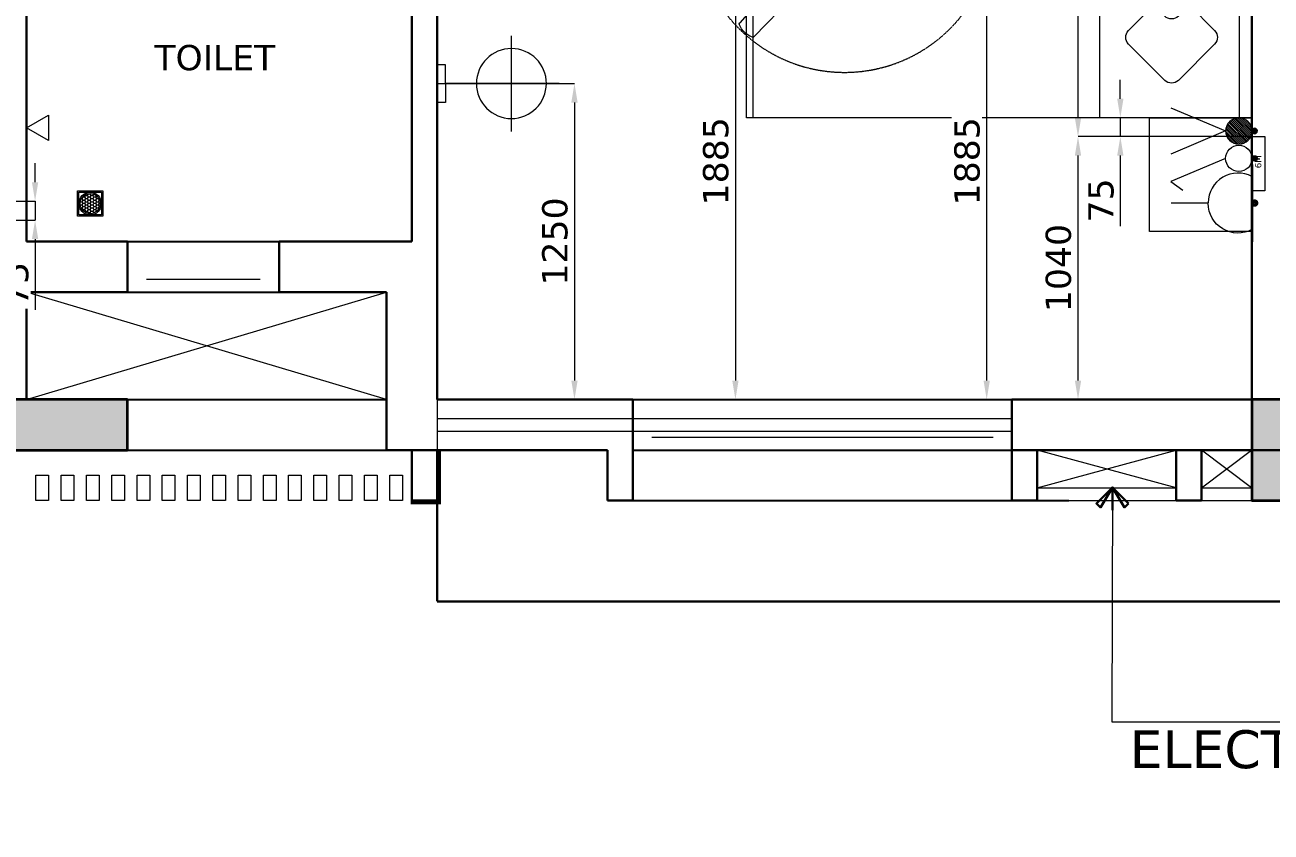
# Model space of a CAD drawing. Header units: millimetres. Extents: x -30632 to 770158, y -190968 to 78143.
# Drawn here: x 48398 to 53329, y -57149 to -53955 of the extents above; entities that cross this region are included whole.
import ezdxf

# ---------------------------------------------------------------- set-up
doc = ezdxf.new("R2010")
doc.units = ezdxf.units.MM
doc.linetypes.add('Hidden', pattern=[3, 2, -1])
doc.layers.get('0').update_dxf_attribs({"color": 8})
doc.layers.get('Defpoints').update_dxf_attribs({"color": 8})
for name, color, linetype, lineweight in [('A-ANINI-ROOM TEXT', 8, 'Continuous', 9), ('A-ANNO-DIMS', 3, 'Continuous', 9), ('A-ANNO-LEDR', 8, 'Continuous', 9), ('A-ANNO-TEXT', 8, 'Continuous', 9), ('A-CUT-BELW', 8, 'Continuous', 15), ('A-ELEV-0.2', 8, 'Continuous', 25), ('A-FIXT', 8, 'Continuous', 13), ('A-FLOR-OTLN-HIDN', 8, 'Hidden', 30), ('A-FURN', 52, 'Continuous', 9), ('A-GLAZ', 8, 'Continuous', 13), ('A-HTCH-1', 10, 'Continuous', 9), ('A-METL', 8, 'Continuous', 15), ('A-PLMB-FIXT', 8, 'Continuous', 15), ('A-STRU-CONC', 8, 'Continuous', 35), ('A-STRU-CONC-HATH', 8, 'Continuous', 9), ('A-WALL', 8, 'Continuous', 30), ('A-WALL-BRCK', 8, 'Continuous', 30), ('A-WINW', 8, 'Continuous', 15), ('A-XREF', 8, 'Continuous', 13), ('E_MAPLE_BACK BOX', 42, 'Continuous', 0), ('E_MAPLE_LIGHTING', 5, 'Continuous', 0), ('E_MAPLE_POWER', 6, 'Continuous', 0), ('PS-FT', 8, 'Continuous', 0)]:
    doc.layers.add(name, color=color, linetype=linetype, lineweight=lineweight)
doc.styles.get("Standard").update_dxf_attribs({"font": 'verdana.ttf'})
doc.dimstyles.new('DIM-050', dxfattribs={"dimscale": 50, "dimtxt": 2, "dimasz": 1.5, "dimexe": 0, "dimexo": 0, "dimgap": 0.5, "dimtad": 1, "dimdec": 0, "dimzin": 0, "dimdsep": 46, "dimtxsty": 'Standard', "dimblk": 'TAG-DIM-ARROW', "dimcen": 1, "dimclre": 8, "dimclrt": 7, "dimadec": 0, "dimazin": 0, "dimtfac": 1, "dimtdec": 0, "dimtmove": 0, "dimatfit": 3, "dimldrblk": 'TAG-LED-ARROW', "dimfxl": 1, "dimtfill": 1, "dimtolj": 1, "dimtzin": 0, "dimlwd": -1, "dimlwe": 5, "dimarcsym": 0})
doc.dimstyles.new('DIM-75', dxfattribs={"dimscale": 60, "dimtxt": 2, "dimasz": 1.5, "dimexe": 0, "dimexo": 0, "dimgap": 0.5, "dimtad": 1, "dimdec": 0, "dimzin": 0, "dimdsep": 46, "dimtxsty": 'Standard', "dimblk": 'TAG-DIM-ARROW', "dimcen": 1, "dimclre": 8, "dimclrt": 7, "dimadec": 0, "dimazin": 0, "dimtfac": 1, "dimtdec": 0, "dimtmove": 0, "dimatfit": 3, "dimldrblk": 'TAG-LED-ARROW', "dimfxl": 1, "dimtfill": 1, "dimtolj": 1, "dimtzin": 0, "dimlwd": -1, "dimlwe": 5, "dimarcsym": 0})
pattern_1 = [(135, (-4513790024.333507, 856612218.284361), (9.575083892991866, 9.575083892991874), [])]

# ---------------------------------------------------------------- blocks, each defined once
blk = doc.blocks.new('*U38')
at = {"layer": 'A-WINW'}
blk.add_line((75.00000000000023, 100), (525.0000000000041, 100), dxfattribs=at)
blk = doc.blocks.new('FLOOR TROP TYP')
at = {"layer": 'PS-FT', "ltscale": 15, "extrusion": (-0.01342485600125142, 0.02316445741250883, 0.9996415263253772)}
h = blk.add_hatch(dxfattribs=at)
h.set_pattern_fill('HONEY', color=256, scale=57.38175684707242, angle=149.8968456267609, style=0)
h.set_pattern_definition([(149.8968456267609, (-857011.5245696043, 1006604.147839829), (-12.42349463755766, 0.02236710182201948), [7.172719605884052, -14.34543921176811]), (269.8968456267609, (-857011.5245696043, 1006604.147839829), (6.192376840391923, -10.77024551081568), [7.172719605884048, -14.34543921176811]), (209.8968456267607, (-857011.5245696043, 1006604.147839829), (-6.231117797165731, -10.74787840899366), [-14.34543921176811, 7.172719605884053])])
edge = h.paths.add_edge_path()
edge.add_arc((-106.4493394157125, 119.4255665091332), 39.98268112024692, 0, 360)
at = {"layer": 'A-PLMB-FIXT'}
for points in [[(101.9979999999996, 0), (201.9979999999996, 0), (201.9979999999996, -100), (101.9979999999996, -100)], [(106.9979999999996, -5), (196.9979999999996, -5), (196.9979999999996, -95), (106.9979999999996, -95)]]:
    blk.add_lwpolyline(points, close=True, dxfattribs=at)
for radius in [45, 40]:
    blk.add_circle((151.9979999999996, -50), radius, dxfattribs=at)
blk = doc.blocks.new('P-SHOWER-flat-1')
at = {"layer": 'A-PLMB-FIXT'}
for p, q in [((-50, 86.60254037844425), (0, 0)), ((0, 0), (50, 86.60254037844425))]:
    blk.add_line(p, q, dxfattribs=at)
blk.add_lwpolyline([(50, 86.60254037844425), (-50, 86.60254037844425)], dxfattribs=at)
blk = doc.blocks.new('*U40')
at = {"layer": 'A-WINW'}
blk.add_line((75.00000000000023, 100), (1424.999999434982, 100), dxfattribs=at)
blk = doc.blocks.new('TAG-DIM-ARROW')
for p, q in [((-0.9999999989813659, 0), (0, 0)), ((0, -0.499999999490683), (0, 0.499999999490683))]:
    blk.add_line(p, q)
at = {"lineweight": 20}
blk.add_line((-0.3535533902322641, -0.3535533902322641), (0.3535533902322641, 0.3535533902322641), dxfattribs=at)
blk = doc.blocks.new('TAG-LED-ARROW')
blk.add_line((0, 0), (-0.9999999989813659, 0))
blk.add_lwpolyline([(-0.7071067811865478, -0.7071067811865478), (-2.775557561562891e-17, -2.775557561562891e-17), (-0.7071067811865478, 0.7071067811865478), (-0.8838834764827299, 0.5303300858903656), (-2.775557561562891e-17, -2.775557561562891e-17), (-0.8838834764827299, -0.5303300858903656)], close=True)
blk = doc.blocks.new('SECOND floo column')
at = {"layer": 'A-STRU-CONC-HATH'}
h = blk.add_hatch(color=256, dxfattribs=at)
h.dxf.hatch_style = 1
h.paths.add_polyline_path([(4600, 199.9999998025596), (4000, 199.9999998025596), (4000, -1.974403858184814e-07), (4600, -1.974403858184814e-07)])
h = blk.add_hatch(color=256, dxfattribs=at)
h.dxf.hatch_style = 1
h.paths.add_polyline_path([(9450, 200.0000000465661), (9050, 200.0000000465661), (9050, -200.0000001974404), (9452, -200.0000001974404)])
at = {"layer": 'A-STRU-CONC'}
for points in [[(4600, 199.9999998025596), (4000, 199.9999998025596), (4000, -1.974403858184814e-07), (4600, -1.974403858184814e-07), (4600, 199.9999998025596)], [(9450, 199.9999998025596), (9050, 199.9999998025596), (9050, -200.0000001974404), (9450, -200.0000001974404), (9450, 199.9999998025596)]]:
    blk.add_lwpolyline(points, dxfattribs=at)
blk = doc.blocks.new('G$CCB56F56B')
at = {"layer": 'A-FURN'}
for p, q in [((770, -50.72727272726661), (-770, -50.72727272727752)), ((-770.0000000000009, -602.6868920303659), (396.6860597975747, -602.6868920303687)), ((-770.0000000000036, -1974.636363636366), (770.0000000000036, -1974.636363636355))]:
    blk.add_line(p, q, dxfattribs=at)
for points in [[(-1220, 2.728484105318785e-12), (-1220, -405.8181818181738), (-770.0000000000009, -405.8181818181738), (-770.0000000000009, 1.818989403545856e-12)], [(-770, 1.818989403545856e-12), (-770.0000000000036, -1999.999999999998), (770.0000000000036, -2000.000000000002), (770, -1.818989403545856e-12)], [(770, -1.818989403545856e-12), (770.0000000000064, -405.8181818181783), (1220.000000000006, -405.8181818181783), (1220.000000000006, -2.728484105318785e-12)], [(770.0000000000055, -976.000832232794), (396.6860597975738, -976.000832232794), (396.6860597975738, -602.6868920303687)]]:
    blk.add_lwpolyline(points, close=True, dxfattribs=at)
for points in [[(-324.7535829539675, -247.9749010589139), (-424.9461934110623, -147.7822911112735, 0.4142135623730951), (-478.7505912158849, -147.782291111288), (-622.2289849330818, -291.2606852977169, 0.4142135619351969), (-622.2289848928458, -345.0650830623181), (-478.7505907064233, -488.5434772085273, 0.4142135623730951), (-424.9461929016006, -488.5434772085273), (-324.753582953982, -388.3508672609159)], [(-112.802060410675, -205.7368059021537), (-170.7565759526515, -147.7822909983215, 0.4142135615615351), (-224.5609736829392, -147.7822911497051), (-368.0393672533364, -291.2606853078751, 0.4142135618245931), (-368.0393672029431, -345.065083062319), (-224.5609730063561, -488.5434772085273, 0.4142135623730951), (-170.7565752015335, -488.5434772085428), (-112.8020604106614, -430.5889624176634)], [(393.8135539788491, -200.0289552052864), (341.5668901359313, -147.7822911112753, 0.4142135623730951), (287.7624923310941, -147.7822911112753), (144.2840979734383, -291.2606856250059, 0.4142135625889188), (144.2840979536186, -345.0650834496482), (287.7624920800072, -488.5434772085291, 0.4142135623730951), (341.5668898848298, -488.5434772085291), (393.8135539788482, -436.296813114518)]]:
    blk.add_lwpolyline(points, format="xyb", dxfattribs=at)
for points in [[(-198.325939740932, -345.065083062319), (-54.84754562177568, -488.5434771845903, 0.4142135626120727), (-1.043147794994184, -488.5434771666041), (142.4352463312416, -345.065082809364, 0.4142135623730951), (142.4352463312416, -291.2606850045267), (-1.043147497326572, -147.7822910713439, 0.4142135621556738), (-54.84754528217672, -147.7822910913092), (-198.3259397158517, -291.2606852324234, 0.4142135626461301)], [(302.5818239266291, -345.0650828093649), (446.0602183774236, -488.5434771677255, 0.4142135625999332), (499.8646162030918, -488.5434771868322), (643.3430100129326, -345.0650830623217, 0.414213562492456), (643.343010001975, -291.2606852465415), (499.8646157188487, -147.7822910913101, 0.4142135621556688), (446.0602179339912, -147.7822910713448), (302.5818239266291, -291.2606850045131, 0.4142135623730951)]]:
    blk.add_lwpolyline(points, format="xyb", close=True, dxfattribs=at)
blk = doc.blocks.new('TWO WAY SINGLE POLE SWITCH')
at = {"linetype": 'Continuous', "ltscale": 0.25}
h = blk.add_hatch(dxfattribs=at)
h.set_pattern_fill('ANSI31', color=8, scale=4.264949134591897, angle=180, style=0)
h.set_pattern_definition(pattern_1)
h.paths.add_polyline_path([(-130.2764182442734, 130.2748099166056, -1), (130.2732016160553, 130.2748099166056, -0.4142100561115491), (-4.87756697112e-05, 1.3387762e-09, 2.92531144193e-05), (-0.0031678525483585, 1.3387762e-09, -0.4142100561115491)])
at = {"ltscale": 0.25}
blk.add_hatch(color=8, dxfattribs=at).paths.add_polyline_path([(-26.6575404202049, -26.65593204269681, -0.4141964263992321), (-0.0031678525483585, 1.3387762e-09, 5.9855702819e-06), (-4.87756697112e-05, 1.3387762e-09, -0.4141964263992321), (26.6543237721271, -26.65593204269681, -0.9999999999999998)])
at = {"linetype": 'Continuous', "ltscale": 0.25}
for p, q in [((-229.2116044913673, 801.3024524019929), (-0.001608296413905919, 260.5496198431356)), ((-0.001608296413905919, 260.5496198431356), (229.2083878532285, 801.3024524020148))]:
    blk.add_line(p, q, dxfattribs=at)
blk.add_circle((-0.0016083190748759, 130.2748099166056), 130.2748099265334, dxfattribs=at)
at = {"ltscale": 0.25}
blk.add_circle((-0.0016083190748759, -26.65593204269681), 26.65593209119937, dxfattribs=at)
blk = doc.blocks.new('16A DOUBLE POLE SWITCH')
at = {"linetype": 'Continuous', "ltscale": 0.25}
h = blk.add_hatch(dxfattribs=at)
h.set_pattern_fill('ANSI31', color=8, scale=4.264949134591897, angle=180, style=0)
h.set_pattern_definition(pattern_1)
h.paths.add_polyline_path([(-130.2764182442734, 130.2748099166056, -1), (130.2732016160553, 130.2748099166056, -0.4142100561115491), (-4.87756697112e-05, 1.3387762e-09, 2.92531144193e-05), (-0.0031678525483585, 1.3387762e-09, -0.4142100561115491)])
at = {"ltscale": 0.25}
blk.add_hatch(color=8, dxfattribs=at).paths.add_polyline_path([(-26.6575404202049, -26.65593204269681, -0.4141964263992321), (-0.0031678525483585, 1.3387762e-09, 5.9855702819e-06), (-4.87756697112e-05, 1.3387762e-09, -0.4141964263992321), (26.6543237721271, -26.65593204269681, -0.9999999999999998)])
at = {"linetype": 'Continuous', "ltscale": 0.25}
for p, q in [((-229.2116044913419, 801.3024524020148), (-313.9050180431732, 683.3600541372216)), ((-0.0016083190748759, 260.5496197896719), (-229.2116044913419, 801.3024524020148))]:
    blk.add_line(p, q, dxfattribs=at)
blk.add_circle((-0.0016083190748759, 130.2748099166056), 130.2748099265334, dxfattribs=at)
at = {"ltscale": 0.25}
blk.add_circle((-0.0016083190748759, -26.65593204269681), 26.65593209119937, dxfattribs=at)
blk = doc.blocks.new('6A 5PIN  UNIVERSAL SWITCHED SOCKET OUTLET')
blk.add_line((-3.77591884e-08, 433.725708341575, 0.000174382711802), (-3.77591884e-08, 800, 0.0003216460697479))
at = {"elevation": 2.8940983011e-06}
for points in [[(-262.0305560251848, 0, -0.5638528864857931), (-2.981579537913553, 433.7241998500637)], [(262.0305559503205, 2.778549e-10, 0.5638528864857931), (2.981579462589373, 433.7241998500668)]]:
    blk.add_lwpolyline(points, format="xyb", dxfattribs=at)
at = {"const_width": 26.66666666666666}
blk.add_lwpolyline([(383.8309589366186, 0), (-383.8309589366078, 0)], dxfattribs=at)
at = {"const_width": 38.39999999992889, "elevation": 1.07215356592e-05}
blk.add_lwpolyline([(-1.9614769e-09, -43.9909336606506, 1), (-1.9614769e-09, -9.342399672643898, 1)], format="xyb", close=True, dxfattribs=at)
blk = doc.blocks.new('6M BOX')
at = {"linetype": 'Continuous'}
blk.add_lwpolyline([(-0.0004454974769175, 51.00017344769547), (-0.0004454974769175, 0.000173447695488), (-214.2004454974769, 0.000173447695488), (-214.2004454974769, 51.00017344769547)], close=True, dxfattribs=at)
at = {"linetype": 'Continuous', "insert": (-125.0454200987988, 39.08866389027571), "char_height": 25, "width": 34.47151738109642, "attachment_point": 1}
blk.add_mtext('6M', dxfattribs=at)
blk = doc.blocks.new('*D310')
at = {"layer": 'A-HTCH-1', "color": 7}
for p, q in [((52732.62779038109, -54247.02747362909), (52732.62779038109, -54172.02747362909)), ((52732.62779038109, -54322.02747362909), (52732.62779038109, -54397.02747362909)), ((52732.62779038109, -54472.02747362909), (52732.62779038109, -54751.82935408577))]:
    blk.add_line(p, q, dxfattribs=at)
at = {"layer": 'A-HTCH-1', "color": 7, "lineweight": 5}
for p, q in [((53202.79794152446, -54322.02747362909), (52732.62779038109, -54322.02747362909)), ((53202.7979318618, -54397.02747362909), (52732.62779038109, -54397.02747362909))]:
    blk.add_line(p, q, dxfattribs=at)
at = {"layer": 'A-HTCH-1', "color": 7}
for points in [[(52720.12779038109, -54247.02747362909), (52745.12779038109, -54247.02747362909), (52732.62779038109, -54322.02747362909)], [(52745.12779038109, -54472.02747362909), (52720.12779038109, -54472.02747362909), (52732.62779038109, -54397.02747362909)]]:
    blk.add_solid(points, dxfattribs=at)
at = {"layer": 'Defpoints', "color": 0}
for p in [(53202.79794152446, -54322.02747362909), (52732.62779038109, -54397.02747362909), (53202.7979318618, -54397.02747362909)]:
    blk.add_point(p, dxfattribs=at)
at = {"layer": 'A-HTCH-1', "color": 7, "insert": (52656.58682328909, -54649.42841385743), "char_height": 100, "attachment_point": 5, "rotation": 90, "bg_fill": 3, "box_fill_scale": 1.1, "bg_fill_color": 257, "bg_fill_transparency": 0}
blk.add_mtext('\\A1;75', dxfattribs=at)
blk = doc.blocks.new('*D314')
at = {"layer": 'A-HTCH-1', "color": 7}
for p, q in [((48437.68169207082, -54577.52737836099), (48437.68169207082, -54502.52737836099)), ((48437.68169207082, -54652.52737836099), (48437.68169207082, -54727.52362812775)), ((48437.68169207082, -54802.52362812775), (48437.68169207082, -55082.32550858444))]:
    blk.add_line(p, q, dxfattribs=at)
at = {"layer": 'A-HTCH-1', "color": 7, "lineweight": 5}
for p, q in [((48203.7986893484, -54652.52737836099), (48437.68169207082, -54652.52737836099)), ((48203.04867540105, -54727.52362812775), (48437.68169207082, -54727.52362812775))]:
    blk.add_line(p, q, dxfattribs=at)
at = {"layer": 'A-HTCH-1', "color": 7}
for points in [[(48425.18169207082, -54577.52737836099), (48450.18169207082, -54577.52737836099), (48437.68169207082, -54652.52737836099)], [(48450.18169207082, -54802.52362812775), (48425.18169207082, -54802.52362812775), (48437.68169207082, -54727.52362812775)]]:
    blk.add_solid(points, dxfattribs=at)
at = {"layer": 'Defpoints', "color": 0}
for p in [(48203.7986893484, -54652.52737836099), (48203.04867540105, -54727.52362812775), (48437.68169207082, -54727.52362812775)]:
    blk.add_point(p, dxfattribs=at)
at = {"layer": 'A-HTCH-1', "color": 7, "insert": (48361.64072497882, -54979.92456835609), "char_height": 100, "attachment_point": 5, "rotation": 90, "bg_fill": 3, "box_fill_scale": 1.1, "bg_fill_color": 257, "bg_fill_transparency": 0}
blk.add_mtext('\\A1;75', dxfattribs=at)
blk = doc.blocks.new('*D319')
at = {"layer": 'A-HTCH-1', "color": 7, "lineweight": 5}
for p, q in [((53253.79850651687, -54397.02761512937), (52565.20580867325, -54397.02761512937)), ((53253.7986893484, -55437.027378361), (52565.20580867325, -55437.027378361))]:
    blk.add_line(p, q, dxfattribs=at)
at = {"layer": 'A-HTCH-1', "color": 7}
blk.add_line((52565.20580867325, -55362.027378361), (52565.20580867325, -54472.02761512937), dxfattribs=at)
for points in [[(52577.70580867325, -54472.02761512937), (52552.70580867325, -54472.02761512937), (52565.20580867325, -54397.02761512937)], [(52552.70580867325, -55362.027378361), (52577.70580867325, -55362.027378361), (52565.20580867325, -55437.027378361)]]:
    blk.add_solid(points, dxfattribs=at)
at = {"layer": 'Defpoints', "color": 0}
for p in [(52565.20580867325, -54397.02761512937), (53253.79850651687, -54397.02761512937), (53253.7986893484, -55437.027378361)]:
    blk.add_point(p, dxfattribs=at)
at = {"layer": 'A-HTCH-1', "color": 7, "insert": (52488.15745407285, -54917.02749674518), "char_height": 100, "attachment_point": 5, "rotation": 90, "bg_fill": 3, "box_fill_scale": 1.1, "bg_fill_color": 257, "bg_fill_transparency": 0}
blk.add_mtext('\\A1;1040', dxfattribs=at)
blk = doc.blocks.new('*D320')
at = {"layer": 'A-HTCH-1', "color": 7, "lineweight": 5}
for p, q in [((53253.7986808608, -52707.02716887399), (52565.20580867316, -52707.02716887399)), ((53253.7986893484, -54397.02761512988), (52565.20580867316, -54397.02761512988))]:
    blk.add_line(p, q, dxfattribs=at)
at = {"layer": 'A-HTCH-1', "color": 7}
blk.add_line((52565.20580867316, -54322.02761512988), (52565.20580867316, -52782.02716887399), dxfattribs=at)
for points in [[(52577.70580867316, -52782.02716887399), (52552.70580867316, -52782.02716887399), (52565.20580867316, -52707.02716887399)], [(52552.70580867316, -54322.02761512988), (52577.70580867316, -54322.02761512988), (52565.20580867316, -54397.02761512988)]]:
    blk.add_solid(points, dxfattribs=at)
at = {"layer": 'Defpoints', "color": 0}
for p in [(52565.20580867316, -52707.02716887399), (53253.7986808608, -52707.02716887399), (53253.7986893484, -54397.02761512988)]:
    blk.add_point(p, dxfattribs=at)
at = {"layer": 'A-HTCH-1', "color": 7, "insert": (52488.15745407276, -53552.02739200194), "char_height": 100, "attachment_point": 5, "rotation": 90, "bg_fill": 3, "box_fill_scale": 1.1, "bg_fill_color": 257, "bg_fill_transparency": 0}
blk.add_mtext('\\A1;1690', dxfattribs=at)
blk = doc.blocks.new('*D322')
at = {"layer": 'A-HTCH-1', "color": 7, "lineweight": 5}
for p, q in [((53253.7986799658, -53552.02716887362), (52203.87142173581, -53552.02716887362)), ((53253.7986893484, -55437.027378361), (52203.87142173581, -55437.027378361))]:
    blk.add_line(p, q, dxfattribs=at)
at = {"layer": 'A-HTCH-1', "color": 7}
blk.add_line((52203.87142173581, -55362.027378361), (52203.87142173581, -53627.02716887362), dxfattribs=at)
for points in [[(52216.37142173581, -53627.02716887362), (52191.37142173581, -53627.02716887362), (52203.87142173581, -53552.02716887362)], [(52191.37142173581, -55362.027378361), (52216.37142173581, -55362.027378361), (52203.87142173581, -55437.027378361)]]:
    blk.add_solid(points, dxfattribs=at)
at = {"layer": 'Defpoints', "color": 0}
for p in [(52203.87142173581, -53552.02716887362), (53253.7986799658, -53552.02716887362), (53253.7986893484, -55437.027378361)]:
    blk.add_point(p, dxfattribs=at)
at = {"layer": 'A-HTCH-1', "color": 7, "insert": (52126.58801005011, -54494.52727361731), "char_height": 100, "attachment_point": 5, "rotation": 90, "bg_fill": 3, "box_fill_scale": 1.1, "bg_fill_color": 257, "bg_fill_transparency": 0}
blk.add_mtext('\\A1;1885', dxfattribs=at)
blk = doc.blocks.new('CEILING FAN POINT')
at = {"linetype": 'Continuous'}
for p, q in [((-104.6914846310799, 137.1594532365634, 6.85040990843e-05), (-235.9306808259393, 729.5457099661537, 0.0002706278235125)), ((22.08633904201156, 171.1292403894977, 4.08636434224e-05), (-133.4268949646443, 751.5164718551537, 0.000246760397334)), ((3.332733404758299, 114.3405549228937, 3.06403018949e-05), (-5.350180930150599, 146.7458524135595, 4.21363259305e-05)), ((-60.05617843287132, 97.35566134534749, 4.44605297258e-05), (-68.73909276777545, 129.7609588360037, 5.59565537614e-05)), ((114.3405661796055, 3.332347181498333, -3.2478335873e-05), (146.7458343406244, -5.350676613005362, -4.43448984465e-05)), ((171.1293149924358, 22.0857609959603, -4.38816342368e-05), (749.7704625311487, -160.4508792820402, -0.0002633760503861)), ((-100.6881918902695, -54.28404763961679, 1.44028353072e-05), (-124.4105457168427, -78.00632133617046, 1.47733738451e-05)), ((97.3554584850003, -60.05650728363024, -4.50431372021e-05), (129.7607266460193, -68.7395310781435, -5.69096997756e-05)), ((-159.2454386479061, -66.43729245770282, 2.81475934724e-05), (-584.1189108067342, -491.3093294673613, 3.47840342031e-05)), ((-54.28438774724988, -100.6880085271991, -1.19821938528e-05), (-78.00674157381832, -124.4102822237527, -1.16116553149e-05)), ((137.1590996053551, -104.6919479321195, -6.901123689499999e-05), (717.5458057704332, -260.207142388585, -0.0002815444315371)), ((-66.43783036186686, -159.2452142328675, -2.46224648476e-05), (-513.8397817057205, -569.0948306844667, -7.2517731263e-06))]:
    blk.add_line(p, q, dxfattribs=at)
at = {"color": 7, "linetype": 'Hidden', "extrusion": (-2.921070950215595e-07, 2.764882240784403e-07, -0.9999999999999192)}
blk.add_ellipse((0, 0), major_axis=(556.8449564642641, 556.8482460631101, -8.696379975e-06), ratio=0.9999999800992034, start_param=3.141597296281083, end_param=9.42478260346067, dxfattribs=at)
at = {"linetype": 'Continuous', "extrusion": (-2.921070950253326e-07, 2.764882240746413e-07, -0.9999999999999192)}
blk.add_ellipse((-225.7884549312834, 732.2632929350548, 0.0002684165870581681), major_axis=(7.420840882353549, 7.428399894293743, -1.138151783e-07), ratio=0.9999999800868072, start_param=3.665702168792085, end_param=4.819403917814252, dxfattribs=at)
at = {"linetype": 'Continuous', "extrusion": (-2.921070950161525e-07, 2.764882240813113e-07, -0.9999999999999191)}
blk.add_ellipse((-174.9515335943771, 690.8629174790179, 0.0002421200453811285), major_axis=(-88.64984895830032, -18.36720554714914, 2.081693380976381e-05), ratio=0.7729931423893595, start_param=1.035520849774346, end_param=2.106071894722787, dxfattribs=at)
at = {"linetype": 'Continuous', "extrusion": (-2.921070950231662e-07, 2.764882240768595e-07, -0.9999999999999191)}
blk.add_ellipse((-143.5691208592964, 748.7988888862377, 0.0002489716337882987), major_axis=(-7.428706673595987, -7.420533777355388, 1.182877204000001e-07), ratio=0.9999999801508843, start_param=2.51094097733076, end_param=3.664642726918339, dxfattribs=at)
at = {"linetype": 'Continuous', "extrusion": (-2.921070950227459e-07, 2.764882240773032e-07, -0.9999999999999192)}
blk.add_ellipse((-92.01370226292465, 140.5564319526455, 6.57400535181e-05), major_axis=(-9.28273212844657, -9.278820835051436, 1.460672217e-07), ratio=0.9999999800728154, start_param=5.436155495494958, end_param=6.806575051868287, dxfattribs=at)
at = {"linetype": 'Continuous', "extrusion": (-2.921070950214653e-07, 2.764882240785336e-07, -0.9999999999999192)}
blk.add_ellipse((-108.2043883381604, 403.8270169151577, 0.0001432606842758), major_axis=(195.7855353304518, 195.8002549972042, -3.0538791943e-06), ratio=0.9999999800997228, start_param=1.894057610524648, end_param=2.29481115198229, dxfattribs=at)
at = {"linetype": 'Continuous', "extrusion": (-2.921070950207161e-07, 2.764882240792725e-07, -0.9999999999999192)}
blk.add_ellipse((9.408556673880181, 167.7322616733868, 4.36276889887e-05), major_axis=(9.279827823078326, 9.281725455533513, -1.444157601000001e-07), ratio=0.9999999800936702, start_param=0.5237026994122869, end_param=1.894122255203208, dxfattribs=at)
at = {"linetype": 'Continuous', "extrusion": (-2.921070950211993e-07, 2.764882240787994e-07, -0.9999999999999192)}
blk.add_ellipse((0, 0), major_axis=(80.88301314620705, 80.88762600943981, -1.2620259414e-06), ratio=0.9999999801006726, start_param=3.14162285734277, end_param=9.424808164522355, dxfattribs=at)
at = {"color": 7, "linetype": 'Continuous', "extrusion": (-2.921070950220028e-07, 2.76488224078e-07, -0.9999999999999192)}
blk.add_ellipse((0, 0), major_axis=(-69.60345398174772, -69.59484860728703, 1.0895066497e-06), ratio=0.9999999800996909, start_param=-6.01320573319e-05, end_param=6.283125175122253, dxfattribs=at)
at = {"linetype": 'Continuous', "extrusion": (-2.921070950247923e-07, 2.764882240751804e-07, -0.9999999999999192)}
for start_param, end_param in [(3.142149589803158, 6.283742243391919), (0.0005569362123330001, 3.142149589803158)]:
    blk.add_ellipse((0, 0), major_axis=(4.613488256394449, 4.618614356823938, -7.06401713e-08), ratio=0.9999999801076496, start_param=start_param, end_param=end_param, dxfattribs=at)
at = {"linetype": 'Continuous', "extrusion": (-2.921070950216038e-07, 2.764882240784025e-07, -0.9999999999999192)}
blk.add_ellipse((403.8266514164535, -108.2057523976864, -0.0001478782463411), major_axis=(-195.8009597316064, -195.7848305405289, 3.062649452000002e-06), ratio=0.9999999800997228, start_param=0.8467812799116416, end_param=1.247534821369247, dxfattribs=at)
at = {"linetype": 'Continuous', "extrusion": (-2.921070950224295e-07, 2.764882240775757e-07, -0.9999999999999192)}
blk.add_ellipse((167.732293452936, 9.40799010230239, -4.63945945026e-05), major_axis=(-9.281758906410953, -9.279794365239916, 1.45513767e-07), ratio=0.9999999800936702, start_param=1.247470171525569, end_param=2.617889727317501, dxfattribs=at)
at = {"linetype": 'Continuous', "extrusion": (-2.921070950241674e-07, 2.764882240758735e-07, -0.9999999999999192)}
blk.add_ellipse((-149.9646778192745, -75.71808463524984, 2.28705876404e-05), major_axis=(-9.286463992084878, -9.275085896138293, 1.481899922e-07), ratio=0.9999999800975944, start_param=1.570185023025918, end_param=2.940604578951212, dxfattribs=at)
at = {"linetype": 'Continuous', "extrusion": (-2.921070950213287e-07, 2.764882240786717e-07, -0.9999999999999192)}
blk.add_ellipse((-295.6222630809385, -295.6212645200116, 4.6175620652e-06), major_axis=(-195.7932463711231, -195.7925442327735, 3.058263579500001e-06), ratio=0.9999999801175644, start_param=2.941215778599606, end_param=3.341969320285029, dxfattribs=at)
at = {"linetype": 'Continuous', "extrusion": (-2.921070950195448e-07, 2.764882240804391e-07, -0.9999999999999192)}
blk.add_ellipse((140.5561211449073, -92.01417703851892, -6.64982766291e-05), major_axis=(9.27885426662586, 9.282698710839522, -1.438622837e-07), ratio=0.9999999800728144, start_param=2.61820268524772, end_param=3.988622241620088, dxfattribs=at)
at = {"linetype": 'Continuous', "extrusion": (-2.921070950245066e-07, 2.764882240754635e-07, -0.9999999999999192)}
blk.add_ellipse((-75.71859119044596, -149.9644220553777, -1.93454590156e-05), major_axis=(9.275119327262138, 9.286430601801774, -1.417394576e-07), ratio=0.9999999800975942, start_param=0.2009878524800773, end_param=1.571407408404617, dxfattribs=at)
at = {"linetype": 'Continuous', "extrusion": (-2.921070950215894e-07, 2.764882240774135e-07, -0.9999999999999191)}
blk.add_ellipse((688.0538740580124, -194.7204254360294, -0.0002548233229696856), major_axis=(-28.56939341742814, -86.51989203438916, -1.557640877826523e-05), ratio=0.7314800550931655, start_param=4.177113423416484, end_param=5.247664468820311, dxfattribs=at)
at = {"linetype": 'Continuous', "extrusion": (-2.92107095023148e-07, 2.764882240768648e-07, -0.9999999999999192)}
blk.add_ellipse((747.1822556477001, -170.1101332963926, -0.0002652906867803927), major_axis=(-7.073013883166972, -7.069121486443279, 1.115486929e-07), ratio=0.9999999800938648, start_param=2.617720332569754, end_param=3.771422082197438, dxfattribs=at)
at = {"linetype": 'Continuous', "extrusion": (-2.921070950238656e-07, 2.764882240761544e-07, -0.9999999999999192)}
blk.add_ellipse((720.1340126539017, -250.5478883742482, -0.0002796297951428261), major_axis=(-7.074005283348848, -7.068129401287807, 1.121125878e-07), ratio=0.9999999800870172, start_param=4.605470983532251, end_param=5.759172732558568, dxfattribs=at)
at = {"linetype": 'Continuous', "extrusion": (-2.921070950232407e-07, 2.764882240767859e-07, -0.9999999999999192)}
blk.add_ellipse((-576.6943021438389, -498.7339632093625, 3.056242953715037e-05), major_axis=(-7.429922979683986, -7.419315931778057, 1.18979732e-07), ratio=0.9999999801380849, start_param=0.4163819504186931, end_param=1.570083699915176, dxfattribs=at)
at = {"linetype": 'Continuous', "extrusion": (-2.974429659366195e-07, 2.822018383218577e-07, -0.9999999999999161)}
blk.add_ellipse((-511.413574764774, -494.715853982598, 8.758543269966312e-06), major_axis=(60.94081301040254, -65.25500825034464, -3.654149945636138e-05), ratio=0.7837850634290744, start_param=1.035520797422161, end_param=2.106071843933904, dxfattribs=at)
at = {"linetype": 'Continuous', "extrusion": (-2.374026857607335e-07, 3.246725393525683e-07, 0.9999999999999192)}
blk.add_ellipse((-519.4876657001064, -560.0777340707165, 1.840038547624424e-05), major_axis=(6.519619125045038, -8.408400051182946, 4.277751686932914e-06), ratio=0.9868550917686093, start_param=5.128770930803411, end_param=6.183215819151287, dxfattribs=at)
blk = doc.blocks.new('*D388')
at = {"layer": 'A-HTCH-1', "color": 7, "lineweight": 5}
for p, q in [((51641.29861435792, -53552.02643227135), (51209.41236200389, -53552.02643227135)), ((51641.29861435792, -55437.02737892599), (51209.41236200389, -55437.02737892599))]:
    blk.add_line(p, q, dxfattribs=at)
at = {"layer": 'A-HTCH-1', "color": 7}
blk.add_line((51209.41236200389, -53627.02643227135), (51209.41236200389, -55362.02737892599), dxfattribs=at)
for points in [[(51221.91236200389, -53627.02643227135), (51196.91236200389, -53627.02643227135), (51209.41236200389, -53552.02643227135)], [(51196.91236200389, -55362.02737892599), (51221.91236200389, -55362.02737892599), (51209.41236200389, -55437.02737892599)]]:
    blk.add_solid(points, dxfattribs=at)
at = {"layer": 'Defpoints', "color": 0}
for p in [(51641.29861435792, -53552.02643227135), (51209.41236200389, -55437.02737892599), (51641.29861435792, -55437.02737892599)]:
    blk.add_point(p, dxfattribs=at)
at = {"layer": 'A-HTCH-1', "color": 7, "insert": (51132.12895031819, -54494.52690559867), "char_height": 100, "attachment_point": 5, "rotation": 90, "bg_fill": 3, "box_fill_scale": 1.1, "bg_fill_color": 257, "bg_fill_transparency": 0}
blk.add_mtext('\\A1;1885', dxfattribs=at)
blk = doc.blocks.new('WALL MOUNTED LIGHT POINT')
at = {"color": 0, "extrusion": (1e-16, -9e-16, -1)}
for p, q in [((0, 483.1164131353578), (0, 32.93513758843619)), ((189.0879073721407, 294.0285115123915), (-189.0879073721407, 294.0285115123915)), ((0, 32.93513758843619), (-74.68124014028945, 32.93513758843619)), ((-74.68124014028945, 32.93513758843619), (-74.68124014028945, 0)), ((74.68124014028945, 0), (-74.68124014028945, 0)), ((0, 32.93513758843619), (74.68124014028945, 32.93513758843619)), ((74.68124014028945, 32.93513758843619), (74.68124014028945, 0))]:
    blk.add_line(p, q, dxfattribs=at)
at = {"color": 0, "extrusion": (9.460006359067442e-19, 8.999990056464516e-16, -1)}
blk.add_ellipse((0, 294.0285115123915), major_axis=(138.4341708828048, -0.1455099537496612), ratio=0.9999999697980408, start_param=-0.0021065103328004, end_param=6.281078796846786, dxfattribs=at)
blk = doc.blocks.new('*D395')
at = {"layer": 'A-HTCH-1', "color": 7, "lineweight": 5}
for p, q in [((50028.7986893484, -54186.93126356047), (50572.50177522224, -54186.93126356047)), ((50028.7986893484, -55437.027378361), (50572.50177522224, -55437.027378361))]:
    blk.add_line(p, q, dxfattribs=at)
at = {"layer": 'A-HTCH-1', "color": 7}
blk.add_line((50572.50177522224, -54261.93126356047), (50572.50177522224, -55362.027378361), dxfattribs=at)
for points in [[(50585.00177522224, -54261.93126356047), (50560.00177522224, -54261.93126356047), (50572.50177522224, -54186.93126356047)], [(50560.00177522224, -55362.027378361), (50585.00177522224, -55362.027378361), (50572.50177522224, -55437.027378361)]]:
    blk.add_solid(points, dxfattribs=at)
at = {"layer": 'Defpoints', "color": 0}
for p in [(50028.7986893484, -54186.93126356047), (50028.7986893484, -55437.027378361), (50572.50177522224, -55437.027378361)]:
    blk.add_point(p, dxfattribs=at)
at = {"layer": 'A-HTCH-1', "color": 7, "insert": (50495.41984103822, -54811.97932096073), "char_height": 100, "attachment_point": 5, "rotation": 90, "bg_fill": 3, "box_fill_scale": 1.1, "bg_fill_color": 257, "bg_fill_transparency": 0}
blk.add_mtext('\\A1;1250', dxfattribs=at)
blk = doc.blocks.new('2ND ARC')
at = {"layer": 'A-CUT-BELW'}
for p, q in [((-10000.0000000596, 49.99999943500734), (-9450.000000059605, 200)), ((-9450.000000059605, 49.99999943500734), (-10000.0000000596, 199.9999994350073)), ((-9349.999999494641, 49.99999887001468), (-9152.000000059605, 200)), ((-9152.000000059605, 50), (-9349.999999494641, 199.9999988700147))]:
    blk.add_line(p, q, dxfattribs=at)
for points in [[(-14000.0000000596, 400), (-12575.0000000596, 825)], [(-12575.0000000596, 400), (-14000.0000000596, 825)]]:
    blk.add_lwpolyline(points, dxfattribs=at)
at = {"layer": 'A-ELEV-0.2'}
for p, q in [((-13600.0000000596, 1025), (-13000.0000000596, 1025)), ((-13600.0000000596, 825), (-13000.0000000596, 825)), ((-14000.0000000596, 400), (-12575.0000000596, 400)), ((-11599.99999949452, 399.9999994350073), (-10100.0000000596, 399.9999994350073)), ((-14000.0000000596, 200), (-12575.0000000596, 200)), ((-11599.99999949452, 199.9999994350073), (-10100.0000000596, 199.9999994350073)), ((-11599.99999949452, 0), (-9875.000000059605, 0))]:
    blk.add_line(p, q, dxfattribs=at)
at = {"layer": 'A-ELEV-0.2', "const_width": 10}
blk.add_lwpolyline([(-12475.0000000596, -2.440065145492554e-07), (-12475.0000000596, -10.00000024400651), (-12365.0000000596, -10.00000024400651), (-12365.0000000596, 200)], dxfattribs=at)
at = {"layer": 'A-FLOR-OTLN-HIDN'}
blk.add_lwpolyline([(-12375.0000000596, -2.328306436538696e-08), (-12375.0000000596, -400.0000000232831), (-5300.000000059605, -400.0000000232831), (-5300.000000059605, -4.880130290985107e-07)], dxfattribs=at)
at = {"layer": 'A-GLAZ'}
for p, q in [((-12375.0000000596, 400), (-12375.0000000596, 200)), ((-12375.0000000596, 325), (-10100.0000000596, 325)), ((-12375.0000000596, 275), (-10100.0000000596, 275))]:
    blk.add_line(p, q, dxfattribs=at)
at = {"layer": 'A-METL'}
for p, q in [((-10000.0000000596, 49.99999943500734), (-9450.000000059605, 49.99999943500734)), ((-9349.999999494641, 49.99999887001468), (-9152.000000059605, 50)), ((-9349.999999494641, -1.129985321313143e-06), (-9152.000000059605, 0)), ((-10000.0000000596, -5.649926606565714e-07), (-9450.000000059605, -5.649926606565714e-07))]:
    blk.add_line(p, q, dxfattribs=at)
for points in [[(-13962.5000000596, 99.99999977927655), (-13912.5000000596, 99.99999977927655), (-13912.5000000596, -2.207234501838684e-07), (-13962.5000000596, -2.207234501838684e-07), (-13962.5000000596, 99.99999977927655)], [(-13862.5000000596, 99.99999980028952), (-13812.5000000596, 99.99999980028952), (-13812.5000000596, -1.997104845941067e-07), (-13862.5000000596, -1.997104845941067e-07), (-13862.5000000596, 99.99999980028952)], [(-13762.5000000596, 99.99999980028952), (-13712.5000000596, 99.99999980028952), (-13712.5000000596, -1.997104845941067e-07), (-13762.5000000596, -1.997104845941067e-07), (-13762.5000000596, 99.99999980028952)], [(-13662.5000000596, 99.99999979857239), (-13612.5000000596, 99.99999979857239), (-13612.5000000596, -2.01427610591054e-07), (-13662.5000000596, -2.01427610591054e-07), (-13662.5000000596, 99.99999979857239)], [(-13562.5000000596, 99.99999979857239), (-13512.5000000596, 99.99999979857239), (-13512.5000000596, -2.01427610591054e-07), (-13562.5000000596, -2.01427610591054e-07), (-13562.5000000596, 99.99999979857239)], [(-13462.5000000596, 99.99999977927655), (-13412.5000000596, 99.99999977927655), (-13412.5000000596, -2.207234501838684e-07), (-13462.5000000596, -2.207234501838684e-07), (-13462.5000000596, 99.99999977927655)], [(-13362.5000000596, 99.99999977927655), (-13312.5000000596, 99.99999977927655), (-13312.5000000596, -2.207234501838684e-07), (-13362.5000000596, -2.207234501838684e-07), (-13362.5000000596, 99.99999977927655)], [(-13262.5000000596, 99.99999977927655), (-13212.5000000596, 99.99999977927655), (-13212.5000000596, -2.207234501838684e-07), (-13262.5000000596, -2.207234501838684e-07), (-13262.5000000596, 99.99999977927655)], [(-13162.5000000596, 99.99999977927655), (-13112.5000000596, 99.99999977927655), (-13112.5000000596, -2.207234501838684e-07), (-13162.5000000596, -2.207234501838684e-07), (-13162.5000000596, 99.99999977927655)], [(-13062.5000000596, 99.99999979342101), (-13012.5000000596, 99.99999979342101), (-13012.5000000596, -2.065789885818958e-07), (-13062.5000000596, -2.065789885818958e-07), (-13062.5000000596, 99.99999979342101)], [(-12962.5000000596, 99.99999979342101), (-12912.5000000596, 99.99999979342101), (-12912.5000000596, -2.065789885818958e-07), (-12962.5000000596, -2.065789885818958e-07), (-12962.5000000596, 99.99999979342101)], [(-12862.5000000596, 99.99999977927655), (-12812.5000000596, 99.99999977927655), (-12812.5000000596, -2.207234501838684e-07), (-12862.5000000596, -2.207234501838684e-07), (-12862.5000000596, 99.99999977927655)], [(-12762.5000000596, 100), (-12712.5000000596, 100), (-12712.5000000596, 0), (-12762.5000000596, 0), (-12762.5000000596, 100)], [(-12662.5000000596, 99.99999998585554), (-12612.5000000596, 99.99999998585554), (-12612.5000000596, -1.414446160197258e-08), (-12662.5000000596, -1.414446160197258e-08), (-12662.5000000596, 99.99999998585554)], [(-12562.5000000596, 99.99999997171108), (-12512.5000000596, 99.99999997171108), (-12512.5000000596, -2.828892320394516e-08), (-12562.5000000596, -2.828892320394516e-08), (-12562.5000000596, 99.99999997171108)]]:
    blk.add_lwpolyline(points, dxfattribs=at)
at = {"layer": 'A-WALL-BRCK'}
for p, q in [((-9150.000000059605, 400), (-9150.000000059605, 4775)), ((-14000.0000000596, 1025), (-14000.0000000596, 3775)), ((-12475.0000000596, 1025), (-12475.0000000596, 1925)), ((-12375.0000000596, 400), (-12375.0000000596, 1925)), ((-14000.0000000596, 1025), (-13600.0000000596, 1025)), ((-13600.0000000596, 1025), (-13600.0000000596, 825)), ((-13000.0000000596, 1025), (-12475.0000000596, 1025)), ((-13000.0000000596, 1025), (-13000.0000000596, 825)), ((-14000.0000000596, 400), (-14000.0000000596, 825)), ((-14000.0000000596, 825), (-13600.0000000596, 825)), ((-13000.0000000596, 825), (-12575.0000000596, 825)), ((-12575.0000000596, 200), (-12575.0000000596, 825)), ((-12375.0000000596, 400), (-11599.99999949452, 400)), ((-11599.99999949452, 400), (-11599.99999949452, 0)), ((-10100.0000000596, 400), (-9150.000000059605, 400)), ((-10100.0000000596, -5.649926606565714e-07), (-10100.0000000596, 400)), ((-12575.0000000596, 200), (-11699.99999949452, 200)), ((-12475.0000000596, 200), (-12475.0000000596, 0)), ((-12375.0000000596, 200), (-12375.0000000596, 0)), ((-11699.99999949452, 200), (-11699.99999949452, 0)), ((-10100.0000000596, 200), (-9560.000000059605, 200)), ((-10000.0000000596, -5.649926606565714e-07), (-10000.0000000596, 199.9999994350073)), ((-9700.00000011921, 200), (-8025.000000059605, 200)), ((-9450.000000059605, -5.649926606565714e-07), (-9450.000000059605, 199.9999994350073)), ((-9350.000000059605, -5.649926606565714e-07), (-9350.000000059605, 199.9999994350073)), ((-12375.0000000596, 0), (-12475.0000000596, 0)), ((-11699.99999949452, 0), (-11599.99999949452, 0)), ((-10100.0000000596, -5.649926606565714e-07), (-10000.0000000596, -5.649926606565714e-07)), ((-9450.000000059605, -5.649926606565714e-07), (-9350.000000059605, -5.649926606565714e-07))]:
    blk.add_line(p, q, dxfattribs=at)
at = {"xscale": -1, "rotation": 270}
blk.add_blockref('P-SHOWER-flat-1', (-14000.0000000596, 1475), dxfattribs=at)
at = {"layer": 'A-ANNO-DIMS', "xscale": -1, "rotation": 270}
blk.add_blockref('G$CCB56F56B', (-9150.000009442207, 2285.000209487371), dxfattribs=at)
at = {"layer": 'A-FIXT'}
blk.add_blockref('FLOOR TROP TYP', (-13900.0000000596, 1225), dxfattribs=at)
at = {"layer": 'A-WINW', "rotation": 180}
for name, p in [('*U38', (-13000.0000000596, 975)), ('*U40', (-10100.0000000596, 350))]:
    blk.add_blockref(name, p, dxfattribs=at)
at = {"layer": 'A-XREF'}
blk.add_blockref('SECOND floo column', (-18200.0000000596, 200.0000001974404), dxfattribs=at)
at = {"layer": 'A-ANINI-ROOM TEXT', "insert": (-13494.14984589547, 1802.885111635092), "char_height": 100, "attachment_point": 1}
blk.add_mtext_dynamic_manual_height_columns('TOILET', width=618.3654641459952, gutter_width=2500, heights=[-104.1638683680322], dxfattribs=at)
at = {"layer": 'A-ANNO-TEXT', "insert": (-8387.299134049448, -908.9009981105191), "char_height": 150, "attachment_point": 3}
blk.add_mtext_dynamic_manual_height_columns('\\pxt3.75,13;ELECTRICAL DUCT', width=1603.809905677976, gutter_width=2500, heights=[-408.5627938213566], dxfattribs=at)
at = {"layer": 'A-ANNO-LEDR'}
blk.add_leader([(-9702.156147959176, 52.18187425434007), (-9704.156147959176, -875.7377262561349), (-8413.058373325388, -875.7377262561349)], dimstyle='DIM-75', dxfattribs=at)

msp = doc.modelspace()

# ---------------------------------------------------------------- block references
at = {"layer": 'A-WALL'}
msp.add_blockref('2ND ARC', (62403.79868940801, -55837.027378361), dxfattribs=at)
at = {"layer": 'E_MAPLE_BACK BOX', "linetype": 'Continuous', "lineweight": 30, "rotation": 89.99984103376947}
msp.add_blockref('6M BOX', (53304.79801056385, -54397.02731112921), dxfattribs=at)
at = {"layer": 'E_MAPLE_LIGHTING', "rotation": 270.0000074355444}
msp.add_blockref('WALL MOUNTED LIGHT POINT', (50028.7986893484, -54186.93126356047), dxfattribs=at)
at = {"layer": 'E_MAPLE_LIGHTING', "xscale": -0.4000000000000007, "yscale": 0.4000000000000007, "zscale": 0.4000000000000007, "rotation": 90.00000743671384}
msp.add_blockref('TWO WAY SINGLE POLE SWITCH', (53253.68563197369, -54374.6485454084, -0.009847741091093142), dxfattribs=at)
at = {"layer": 'E_MAPLE_POWER'}
for name, p, xscale, yscale, zscale, rotation in [('16A DOUBLE POLE SWITCH', (53253.68445809001, -54483.09742557409), 0.4000000000000005, 0.4000000000000005, 0.4000000000000005, 90.00000743519128), ('6A 5PIN  UNIVERSAL SWITCHED SOCKET OUTLET', (53253.79751745055, -54659.90520462872), 0.4000000000000017, 0.4000000000000017, 0.4000000000000017, 89.99999256330071)]:
    msp.add_blockref(name, p, dxfattribs=dict(at, xscale=xscale, yscale=yscale, zscale=zscale, rotation=rotation))

# ---------------------------------------------------------------- next in the draw order: dimensions: what is measured, and where the dimension line sits
at = {"layer": 'A-HTCH-1', "color": 0}
for base, p1, p2, picture, middle in [((50572.50177522224, -55437.027378361), (50028.7986893484, -54186.93126356047), (50028.7986893484, -55437.027378361), '*D395', (50495.41984103822, -54811.97932096073)), ((52732.62779038109, -54397.02747362909), (53202.79794152446, -54322.02747362909), (53202.7979318618, -54397.02747362909), '*D310', (52656.58682328909, -54649.42841385743)), ((48437.68169207082, -54727.52362812775), (48203.7986893484, -54652.52737836099), (48203.04867540105, -54727.52362812775, 7.218017422549442e-07), '*D314', (48361.64072497882, -54979.92456835609))]:
    dim = msp.add_linear_dim(base=base, p1=p1, p2=p2, angle=90, dimstyle='DIM-050', override={"dimclrd": 7, "dimclre": 7, "dimtfill": 1, "dimtfillclr": 0}, dxfattribs=at)
    dim.commit()
    dim.dimension.update_dxf_attribs({"geometry": picture, "text_midpoint": middle})

# ---------------------------------------------------------------- next in the draw order: dimensions: what is measured, and where the dimension line sits
dim = msp.add_linear_dim(base=(52565.20580867325, -54397.02761512937), p1=(53253.7986893484, -55437.027378361), p2=(53253.79850651687, -54397.02761512937), angle=90, dimstyle='DIM-050', override={"dimclrd": 7, "dimclre": 7, "dimtfill": 1, "dimtfillclr": 0}, dxfattribs=at)
dim.commit()
dim.dimension.update_dxf_attribs({"geometry": '*D319', "text_midpoint": (52488.15745407285, -54917.02749674518)})

# ---------------------------------------------------------------- next in the draw order: dimensions: what is measured, and where the dimension line sits
dim = msp.add_linear_dim(base=(52565.20580867316, -52707.02716887399), p1=(53253.7986893484, -54397.02761512988), p2=(53253.7986808608, -52707.02716887399), angle=90, dimstyle='DIM-050', override={"dimclrd": 7, "dimclre": 7, "dimtfill": 1, "dimtfillclr": 0}, dxfattribs=at)
dim.commit()
dim.dimension.update_dxf_attribs({"geometry": '*D320', "text_midpoint": (52488.15745407276, -53552.02739200194)})

# ---------------------------------------------------------------- next in the draw order: dimensions: what is measured, and where the dimension line sits
dim = msp.add_linear_dim(base=(52203.87142173581, -53552.02716887362), p1=(53253.7986893484, -55437.027378361), p2=(53253.7986799658, -53552.02716887362), angle=90, dimstyle='DIM-050', override={"dimclrd": 7, "dimclre": 7, "dimtfill": 1, "dimtfillclr": 0}, dxfattribs=at)
dim.commit()
dim.dimension.update_dxf_attribs({"geometry": '*D322', "text_midpoint": (52126.58801005011, -54494.52727361731)})

# ---------------------------------------------------------------- next in the draw order: block references
at = {"layer": 'E_MAPLE_LIGHTING', "xscale": 0.749999992532866, "yscale": 0.749999992532866, "zscale": 0.749999992532866, "rotation": 3.515129928962723}
msp.add_blockref('CEILING FAN POINT', (51641.29861435792, -53552.02643227135), dxfattribs=at)

# ---------------------------------------------------------------- next in the draw order: dimensions: what is measured, and where the dimension line sits
at = {"layer": 'A-HTCH-1', "color": 0}
dim = msp.add_linear_dim(base=(51209.41236200389, -55437.02737892599), p1=(51641.29861435792, -53552.02643227135), p2=(51641.29861435792, -55437.02737892599), angle=90, dimstyle='DIM-050', override={"dimclrd": 7, "dimclre": 7, "dimtfill": 1, "dimtfillclr": 0}, dxfattribs=at)
dim.commit()
dim.dimension.update_dxf_attribs({"geometry": '*D388', "text_midpoint": (51132.12895031819, -54494.52690559867)})

doc.saveas('drawing.dxf')
